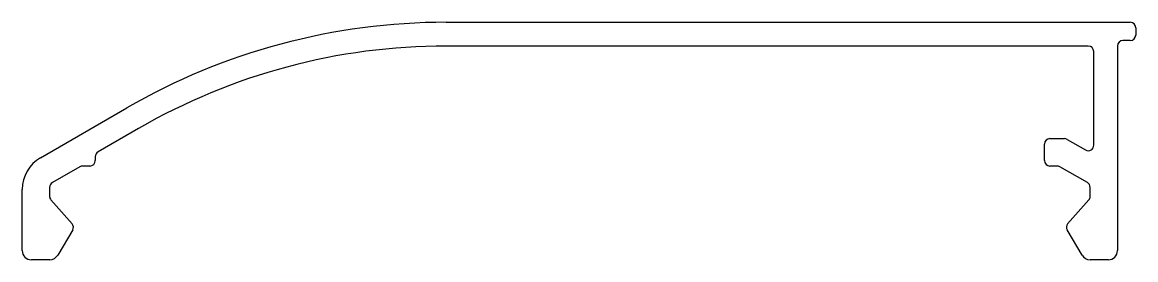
# Model space of a CAD drawing. Extents: x 826.2 to 887.2, y 435.1 to 448.1.
import ezdxf

# ---------------------------------------------------------------- set-up
doc = ezdxf.new("R2010")
doc.units = 0
doc.layers.get('0').update_dxf_attribs({"linetype": 'CONTINUOUS'})

msp = doc.modelspace()

# ---------------------------------------------------------------- linework, layer by layer
at = {"color": 0}
for p, q in [((849.416, 448.111), (886.891, 448.111)), ((887.191, 447.811), (887.191, 447.411)), ((884.591, 446.811), (849.416, 446.811)), ((886.191, 446.811), (886.191, 435.611)), ((886.891, 447.111), (886.491, 447.111)), ((884.891, 441.381), (884.891, 446.511)), ((827.191, 440.694), (831.916, 443.422)), ((832.566, 442.296), (830.341, 441.012)), ((882.491, 441.742), (883.287, 441.742)), ((883.437, 441.701), (884.441, 441.122)), ((882.191, 440.542), (882.191, 441.442)), ((830.191, 440.752), (830.191, 440.542)), ((829.347, 440.201), (827.841, 439.332)), ((829.891, 440.242), (829.497, 440.242)), ((882.885, 440.242), (882.491, 440.242)), ((884.541, 439.332), (883.035, 440.201)), ((826.191, 435.611), (826.191, 438.962)), ((827.691, 439.072), (827.691, 438.578)), ((884.691, 438.578), (884.691, 439.072)), ((827.761, 438.385), (828.921, 437.077)), ((883.461, 437.077), (884.621, 438.385)), ((828.954, 436.739), (828.134, 435.369)), ((884.248, 435.369), (883.429, 436.739)), ((827.696, 435.111), (826.691, 435.111)), ((885.691, 435.111), (884.686, 435.111))]:
    msp.add_line(p, q, dxfattribs=at)
for centre, radius, start, end in [((849.416, 413.111), 35, 90, 120), ((886.891, 447.811), 0.3, 0, 90), ((886.891, 447.411), 0.3, 270, 360), ((849.416, 413.111), 33.7, 90, 120), ((884.591, 446.511), 0.3, 0, 90), ((886.491, 446.811), 0.3, 90, 180), ((882.491, 441.442), 0.3, 90, 180), ((883.287, 441.442), 0.3, 60, 90), ((884.591, 441.381), 0.3, 240, 0), ((828.191, 438.962), 2, 120, 180), ((829.891, 440.542), 0.3, 270, 360), ((830.491, 440.752), 0.3, 120, 180), ((882.491, 440.542), 0.3, 180, 270), ((829.497, 439.942), 0.3, 90, 120), ((882.885, 439.942), 0.3, 60, 90), ((827.991, 439.072), 0.3, 120, 180), ((884.391, 439.072), 0.3, 0, 60), ((827.991, 438.578), 0.3, 180, 220), ((884.391, 438.578), 0.3, 320, 0), ((828.691, 436.885), 0.3, 331.05644, 40), ((883.691, 436.885), 0.3, 140, 208.94356), ((826.691, 435.611), 0.5, 180, 270), ((885.691, 435.611), 0.5, 270, 0), ((827.696, 435.611), 0.5, 270, 331.05644), ((884.686, 435.611), 0.5, 208.94356, 270)]:
    msp.add_arc(centre, radius, start, end, dxfattribs=at)

doc.saveas('drawing.dxf')
